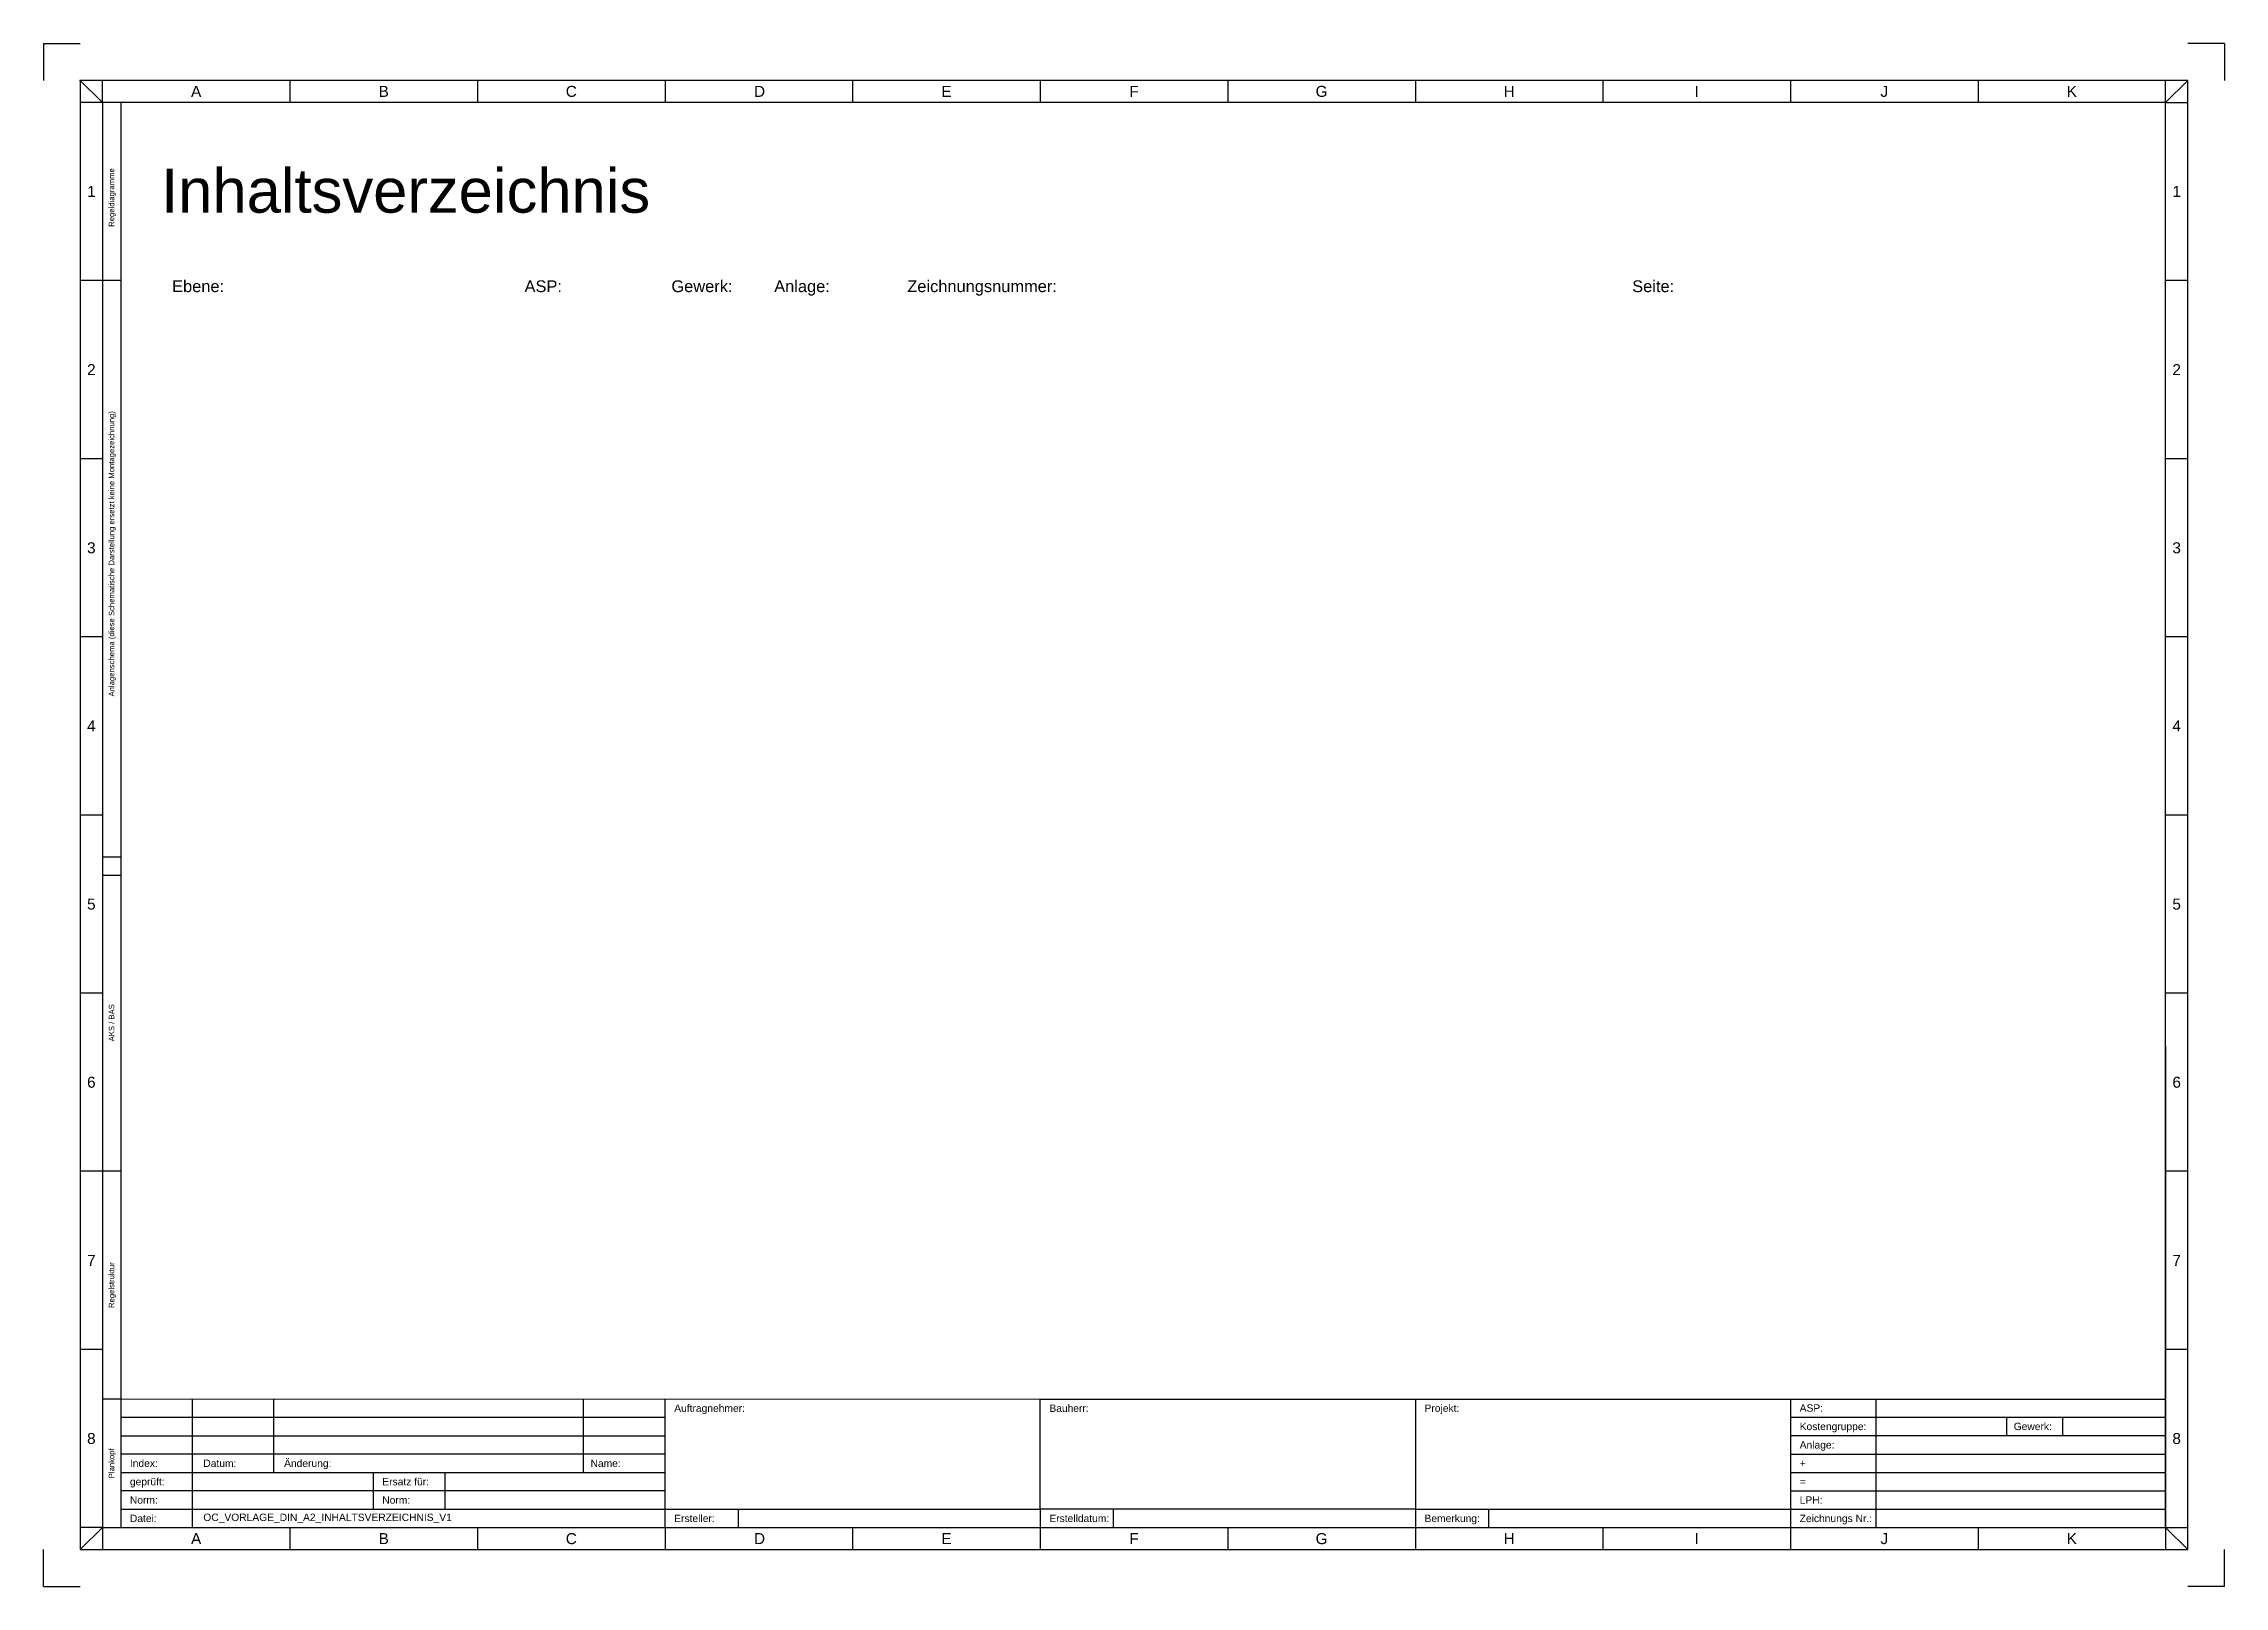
# Model space of a CAD drawing. Header units: millimetres. Extents: x 0 to 594, y 0 to 420.
import ezdxf
from ezdxf.enums import TextEntityAlignment as Align

# ---------------------------------------------------------------- set-up
doc = ezdxf.new("R2010")
doc.units = ezdxf.units.MM
doc.header["$LTSCALE"] = 100
doc.layers.add('GA-Inhaltsverzeichnis-Beschriftung', color=7, linetype='Continuous')
doc.layers.add('GA-Inhaltsverzeichnis-Daten', color=7, linetype='Continuous')
doc.styles.add('Arial', font='arial.ttf')
doc.styles.get("Standard").update_dxf_attribs({"font": 'arial.ttf'})

# ---------------------------------------------------------------- blocks, each defined once
blk = doc.blocks.new('RSH_Blattrahmen_DIN_A2_V3')
for p, q in [((16, 404), (10, 410)), ((16, 404), (16, 410)), ((67.09, 410), (67.09, 404)), ((118.18, 410), (118.18, 404)), ((169.27, 410), (169.27, 404)), ((220.36, 410), (220.36, 404)), ((271.45, 410), (271.45, 404)), ((322.55, 410), (322.55, 404)), ((373.64, 410), (373.64, 404)), ((424.73, 410), (424.73, 404)), ((475.82, 410), (475.82, 404)), ((526.91, 410), (526.91, 404)), ((578, 404), (584, 410)), ((578, 404), (578, 410)), ((16, 404), (10, 404)), ((578, 404), (584, 404)), ((16, 355.5), (10, 355.5)), ((584, 355.5), (578, 355.5)), ((16, 307), (10, 307)), ((584, 307), (578, 307)), ((16, 258.5), (10, 258.5)), ((584, 258.5), (578, 258.5)), ((16, 210), (10, 210)), ((584, 210), (578, 210)), ((16, 161.5), (10, 161.5)), ((584, 161.5), (578, 161.5)), ((16, 113), (10, 113)), ((584, 113), (578, 113)), ((16, 64.5), (10, 64.5)), ((584, 64.5), (578, 64.5)), ((16, 16), (10, 10)), ((16, 16), (10, 16)), ((16, 16), (16, 10)), ((67.09, 16), (67.09, 10)), ((118.18, 16), (118.18, 10)), ((169.27, 16), (169.27, 10)), ((220.36, 16), (220.36, 10)), ((271.45, 16), (271.45, 10)), ((322.55, 16), (322.55, 10)), ((373.64, 16), (373.64, 10)), ((424.73, 16), (424.73, 10)), ((475.82, 16), (475.82, 10)), ((526.91, 16), (526.91, 10)), ((578, 16), (584, 10)), ((578, 16), (584, 16)), ((578, 16), (578, 10))]:
    blk.add_line(p, q)
for points in [[(10, 10), (584, 10), (584, 410), (10, 410)], [(16, 16), (578, 16), (578, 404), (16, 404)]]:
    blk.add_lwpolyline(points, close=True)
blk.add_point((10, 410))
for s, p in [('A', (41.55, 407)), ('B', (92.64, 407)), ('C', (143.73, 407)), ('D', (195, 407)), ('E', (245.91, 407)), ('F', (297, 407)), ('G', (348.09, 407)), ('H', (399.18, 407)), ('I', (450.27, 407)), ('J', (501.36, 407)), ('K', (552.45, 407)), ('1', (13, 379.75)), ('1', (581, 379.75)), ('2', (13, 331.25)), ('2', (581, 331.25)), ('3', (13, 282.75)), ('3', (581, 282.75)), ('4', (13, 234.25)), ('4', (581, 234.25)), ('5', (13, 185.75)), ('5', (581, 185.75)), ('6', (13, 137.25)), ('6', (581, 137.25)), ('7', (13, 88.75)), ('7', (581, 88.75)), ('8', (13, 40.25)), ('8', (581, 40.25)), ('A', (41.55, 13)), ('B', (92.64, 13)), ('C', (143.73, 13)), ('D', (195, 13)), ('E', (245.91, 13)), ('F', (297, 13)), ('G', (348.09, 13)), ('H', (399.18, 13)), ('I', (450.27, 13)), ('J', (501.36, 13)), ('K', (552.45, 13))]:
    blk.add_text(s, height=3).set_placement(p, align=Align.MIDDLE_CENTER)
blk = doc.blocks.new('OC_VORLAGE_DIN_A2_BLATTRAHMEN_V1')
for p, q in [((21, 355.5), (16, 355.5)), ((21, 198.5), (16, 198.5)), ((21, 193.5), (16, 193.5)), ((578, 147), (578, 16)), ((21, 113), (16, 113)), ((21, 51), (16, 51))]:
    blk.add_line(p, q)
for points in [[(0, 420), (0, 410)], [(0, 420), (10, 420)], [(594, 420), (584, 420)], [(594, 420), (594, 410)], [(21, 404), (21, 16)], [(0, 0), (0, 10)], [(594, 0), (594, 10)], [(0, 0), (10, 0)], [(594, 0), (584, 0)]]:
    blk.add_lwpolyline(points)
blk.add_blockref('RSH_Blattrahmen_DIN_A2_V3', (0, 0))
for s, p in [('Regeldiagramme', (18.5, 378.11)), ('Anlagenschema (diese Schematische Darstellung ersetzt keine Montagezeichnung)', (18.5, 281.11)), ('AKS / BAS', (18.5, 153.44)), ('Regelstruktur', (18.5, 82)), ('Plankopf', (18.5, 33.5))]:
    blk.add_text(s, height=1.5, rotation=90).set_placement(p, align=Align.MIDDLE_CENTER)
blk.add_attdef('', (578, 16), '', height=4)
blk = doc.blocks.new('OC_RSH_Plankopf_quer_V21')
for p, q in [((-573, 19), (-322.55, 18.99)), ((-573, 19), (-573, 14)), ((-553.5, 19), (-553.5, -16)), ((-424.73, 14), (-424.73, 19)), ((-118.18, 18.99), (-118.18, 14.03)), ((-94.89, 14.04), (-94.89, 19.04)), ((-118.18, 14.03), (-16, 14.03)), ((-118.18, 14.03), (-118.18, 9.02)), ((-94.89, 9.03), (-94.89, 14.03)), ((-59.39, 14.03), (-59.39, 9.02)), ((-44, 9.03), (-44, 14.03)), ((-573, 9), (-573, 4)), ((-424.73, 4), (-424.73, 9)), ((-118.18, 9.02), (-16, 9.02)), ((-118.18, 9.02), (-118.18, 4.02)), ((-94.89, 4.02), (-94.89, 9.02)), ((-118.18, 4.02), (-16, 4.02)), ((-118.18, 4.02), (-118.18, -0.99)), ((-94.89, -0.98), (-94.89, 4.02)), ((-573, -1), (-573, -6)), ((-484.75, -1), (-484.75, -6)), ((-424.73, -6), (-424.73, -1)), ((-118.18, -0.99), (-16, -0.99)), ((-118.18, -0.99), (-118.18, -6)), ((-94.89, -5.99), (-94.89, -0.99)), ((-573, -11), (-573, -16)), ((-484.75, -6), (-484.75, -11)), ((-424.73, -16), (-424.73, -11)), ((-424.73, -11), (-322.55, -11)), ((-404.73, -16), (-404.73, -11)), ((-322.55, -11), (-322.55, -16.01)), ((-302.55, -16), (-302.55, -11)), ((-220.36, -10.99), (-220.36, -16)), ((-220.36, -11), (-16, -11)), ((-200.36, -16), (-200.36, -11)), ((-118.18, -5.99), (-16, -6)), ((-118.18, -6), (-118.18, -11)), ((-118.18, -11.01), (-118.18, -16.01)), ((-94.89, -11), (-94.89, -6)), ((-94.89, -16.01), (-94.89, -11.01))]:
    blk.add_line(p, q)
for points in [[(-531.36, 19), (-531.36, -1)], [(-447.03, 19), (-447.03, -1)], [(-220.36, 18.99), (-16, 18.99), (-16, 18.99)], [(-504.25, -1), (-504.25, -11)]]:
    blk.add_lwpolyline(points)
for points in [[(-322.55, 18.99), (-220.36, 18.99), (-220.36, -11), (-322.55, -11)], [(-573, 9), (-424.73, 9), (-424.73, 14), (-573, 14)], [(-573, -1), (-424.73, -1), (-424.73, 4), (-573, 4)], [(-573, -11), (-424.73, -11), (-424.73, -6), (-573, -6)]]:
    blk.add_lwpolyline(points, close=True)
at = {"style": 'Arial'}
for s, p in [('Auftragnehmer:', (-422.23, 16.5)), ('Bauherr:', (-320.05, 16.49)), ('Projekt:', (-217.86, 16.5)), ('ASP:', (-115.68, 16.54)), ('Kostengruppe:', (-115.68, 11.53)), ('Gewerk:', (-57.39, 11.53)), ('Anlage:', (-115.68, 6.52)), ('Index:', (-570.5, 1.5)), ('Datum:', (-550.5, 1.5)), ('Änderung:', (-528.5, 1.5)), ('Name:', (-445.03, 1.5)), ('+', (-115.68, 1.52)), ('geprüft:', (-570.5, -3.5)), ('Ersatz für:', (-501.75, -3.5)), ('=', (-115.68, -3.49)), ('Norm:', (-570.5, -8.5)), ('Norm:', (-501.75, -8.5)), ('LPH:', (-115.68, -8.5)), ('Datei:', (-570.5, -13.5)), ('Ersteller:', (-422.23, -13.5)), ('Erstelldatum:', (-320.05, -13.5)), ('Bemerkung:', (-217.86, -13.5)), ('Zeichnungs Nr.:', (-115.68, -13.51))]:
    blk.add_text(s, height=2, dxfattribs=at).set_placement(p, align=Align.MIDDLE_LEFT)
at = {"insert": (-550.5, -13.5), "char_height": 2, "attachment_point": 4, "style": 'Arial'}
blk.add_mtext('OC_VORLAGE_DIN_A2_INHALTSVERZEICHNIS_V1', dxfattribs=at)
at = {"style": 'Arial', "flags": 1}
for tag, p in [('FREITEXT_01', (-13.79, 17)), ('FREITEXT_02', (-13.79, 11.45)), ('FREITEXT_03', (-13.79, 2.72)), ('FREITEXT_04', (-13.79, -1.97)), ('FREITEXT_05', (-13.79, -6.66)), ('BMK_NUMMERIERUNG', (-13.79, -11.67))]:
    blk.add_attdef(tag, text='', height=2, dxfattribs=at).set_placement(p, align=Align.MIDDLE_LEFT)
at = {"style": 'Arial'}
for tag, height, p in [('INDEX3', 2, (-570.5, 16.5)), ('INDEX2', 2, (-570.5, 11.5)), ('DATUM3', 2, (-550.5, 16.5)), ('DATUM2', 2, (-550.5, 11.5)), ('AENDERUNG3', 2, (-528.5, 16.5)), ('AENDERUNG2', 2, (-528.5, 11.5)), ('NAME3', 2, (-445.03, 16.5)), ('NAME2', 2, (-445.03, 11.5)), ('AN1', 2.2, (-422.23, 11.5)), ('AG1', 2.2, (-320.05, 11.49)), ('PR1', 2.2, (-217.87, 11.5)), ('ASP', 2, (-92.18, 16.54)), ('KOSTENGRUPPE', 2, (-92.18, 11.53)), ('GEWERK', 2, (-41.29, 11.53)), ('INDEX1', 2, (-570.5, 6.5)), ('DATUM1', 2, (-550.5, 6.5)), ('AENDERUNG1', 2, (-528.5, 6.5)), ('NAME1', 2, (-445.03, 6.5)), ('AN2', 2.2, (-422.23, 6.5)), ('AG2', 2.2, (-320.05, 6.49)), ('PR2', 2.2, (-217.87, 6.5)), ('ANLAGE', 2, (-92.18, 6.52)), ('AN3', 2.2, (-422.23, 1.5)), ('AG3', 2.2, (-320.05, 1.49)), ('PR3', 2.2, (-217.87, 1.5)), ('ORTSKENNZEICHEN', 2, (-92.18, 1.52)), ('GEPRUEFT', 2, (-550.79, -3.5)), ('ERSATZFUER', 2, (-482.04, -3.5)), ('AN4', 2.2, (-422.23, -3.5)), ('AG4', 2.2, (-320.05, -3.51)), ('PR4', 2.2, (-217.87, -3.5)), ('SSK', 2, (-92.18, -3.49)), ('NORM', 2, (-550.79, -8.5)), ('NORM', 2, (-482.04, -8.5)), ('AN5', 2.2, (-422.23, -8.5)), ('AG5', 2.2, (-320.05, -8.51)), ('PR5', 2.2, (-217.87, -8.5)), ('LPH', 2, (-92.18, -8.5)), ('ERSTELLER', 2, (-402.02, -13.5)), ('ERSTELLDATUM', 2, (-299.84, -13.5)), ('BEMERKUNG', 2, (-197.65, -13.5)), ('ZEICHNUNGSNUMMER', 2, (-92.18, -13.51))]:
    blk.add_attdef(tag, text='', height=height, dxfattribs=at).set_placement(p, align=Align.MIDDLE_LEFT)
blk = doc.blocks.new('OC_VORLAGE_EINTRAG_INHALT_DIN_A2_V_5')
at = {"layer": 'GA-Inhaltsverzeichnis-Beschriftung', "style": 'Arial'}
for s, p in [('Ebene:', (5, 7.74)), ('ASP:', (125, 7.74)), ('Gewerk:', (175, 7.74)), ('Anlage:', (210, 7.74)), ('Zeichnungsnummer:', (255.31, 7.74)), ('Seite:', (502.13, 7.74))]:
    blk.add_text(s, height=4, dxfattribs=at).set_placement(p, align=Align.MIDDLE_LEFT)
at = {"layer": 'GA-Inhaltsverzeichnis-Daten', "style": 'Arial'}
for tag, p in [('OC_INHALT_LOS_01', (5, -7.5)), ('OC_INHALT_ASP_01', (125, -7.5)), ('OC_INHALT_GEWERK_01', (175, -7.5)), ('OC_INHALT_ANLAGE_01', (210, -7.5)), ('OC_INHALT_ZEICHNUNGSNUMMER_01', (255.31, -7.5)), ('OC_INHALT_SEITE_01', (502.16, -7.5)), ('OC_INHALT_LOS_02', (5, -22.5)), ('OC_INHALT_ASP_02', (125, -22.5)), ('OC_INHALT_GEWERK_02', (175, -22.5)), ('OC_INHALT_ANLAGE_02', (210, -22.5)), ('OC_INHALT_ZEICHNUNGSNUMMER_02', (255.31, -22.5)), ('OC_INHALT_SEITE_02', (502.16, -22.5)), ('OC_INHALT_LOS_03', (5, -37.5)), ('OC_INHALT_ASP_03', (125, -37.5)), ('OC_INHALT_GEWERK_03', (175, -37.5)), ('OC_INHALT_ANLAGE_03', (210, -37.5)), ('OC_INHALT_ZEICHNUNGSNUMMER_03', (255.31, -37.5)), ('OC_INHALT_SEITE_03', (502.16, -37.5)), ('OC_INHALT_LOS_04', (5, -52.5)), ('OC_INHALT_ASP_04', (125, -52.5)), ('OC_INHALT_GEWERK_04', (175, -52.5)), ('OC_INHALT_ANLAGE_04', (210, -52.5)), ('OC_INHALT_ZEICHNUNGSNUMMER_04', (255.31, -52.5)), ('OC_INHALT_SEITE_04', (502.16, -52.5)), ('OC_INHALT_LOS_05', (5, -67.5)), ('OC_INHALT_ASP_05', (125, -67.5)), ('OC_INHALT_GEWERK_05', (175, -67.5)), ('OC_INHALT_ANLAGE_05', (210, -67.5)), ('OC_INHALT_ZEICHNUNGSNUMMER_05', (255.31, -67.5)), ('OC_INHALT_SEITE_05', (502.16, -67.5)), ('OC_INHALT_LOS_06', (5, -82.5)), ('OC_INHALT_ASP_06', (125, -82.5)), ('OC_INHALT_GEWERK_06', (175, -82.5)), ('OC_INHALT_ANLAGE_06', (210, -82.5)), ('OC_INHALT_ZEICHNUNGSNUMMER_06', (255.31, -82.5)), ('OC_INHALT_SEITE_06', (502.16, -82.5)), ('OC_INHALT_LOS_07', (5, -97.5)), ('OC_INHALT_ASP_07', (125, -97.5)), ('OC_INHALT_GEWERK_07', (175, -97.5)), ('OC_INHALT_ANLAGE_07', (210, -97.5)), ('OC_INHALT_ZEICHNUNGSNUMMER_07', (255.31, -97.5)), ('OC_INHALT_SEITE_07', (502.16, -97.5)), ('OC_INHALT_LOS_08', (5, -112.5)), ('OC_INHALT_ASP_08', (125, -112.5)), ('OC_INHALT_GEWERK_08', (175, -112.5)), ('OC_INHALT_ANLAGE_08', (210, -112.5)), ('OC_INHALT_ZEICHNUNGSNUMMER_08', (255.31, -112.5)), ('OC_INHALT_SEITE_08', (502.16, -112.5)), ('OC_INHALT_LOS_09', (5, -127.5)), ('OC_INHALT_ASP_09', (125, -127.5)), ('OC_INHALT_GEWERK_09', (175, -127.5)), ('OC_INHALT_ANLAGE_09', (210, -127.5)), ('OC_INHALT_ZEICHNUNGSNUMMER_09', (255.31, -127.5)), ('OC_INHALT_SEITE_09', (502.16, -127.5)), ('OC_INHALT_LOS_10', (5, -142.5)), ('OC_INHALT_ASP_10', (125, -142.5)), ('OC_INHALT_GEWERK_10', (175, -142.5)), ('OC_INHALT_ANLAGE_10', (210, -142.5)), ('OC_INHALT_ZEICHNUNGSNUMMER_10', (255.31, -142.5)), ('OC_INHALT_SEITE_10', (502.16, -142.5)), ('OC_INHALT_LOS_11', (5, -157.5)), ('OC_INHALT_ASP_11', (125, -157.5)), ('OC_INHALT_GEWERK_11', (175, -157.5)), ('OC_INHALT_ANLAGE_11', (210, -157.5)), ('OC_INHALT_ZEICHNUNGSNUMMER_11', (255.31, -157.5)), ('OC_INHALT_SEITE_11', (502.16, -157.5)), ('OC_INHALT_LOS_12', (5, -172.5)), ('OC_INHALT_ASP_12', (125, -172.5)), ('OC_INHALT_GEWERK_12', (175, -172.5)), ('OC_INHALT_ANLAGE_12', (210, -172.5)), ('OC_INHALT_ZEICHNUNGSNUMMER_12', (255.31, -172.5)), ('OC_INHALT_SEITE_12', (502.16, -172.5)), ('OC_INHALT_LOS_13', (5, -187.5)), ('OC_INHALT_ASP_13', (125, -187.5)), ('OC_INHALT_GEWERK_13', (175, -187.5)), ('OC_INHALT_ANLAGE_13', (210, -187.5)), ('OC_INHALT_ZEICHNUNGSNUMMER_13', (255.31, -187.5)), ('OC_INHALT_SEITE_13', (502.16, -187.5)), ('OC_INHALT_LOS_14', (5, -202.5)), ('OC_INHALT_ASP_14', (125, -202.5)), ('OC_INHALT_GEWERK_14', (175, -202.5)), ('OC_INHALT_ANLAGE_14', (210, -202.5)), ('OC_INHALT_ZEICHNUNGSNUMMER_14', (255.31, -202.5)), ('OC_INHALT_SEITE_14', (502.16, -202.5)), ('OC_INHALT_LOS_15', (5, -217.5)), ('OC_INHALT_ASP_15', (125, -217.5)), ('OC_INHALT_GEWERK_15', (175, -217.5)), ('OC_INHALT_ANLAGE_15', (210, -217.5)), ('OC_INHALT_ZEICHNUNGSNUMMER_15', (255.31, -217.5)), ('OC_INHALT_SEITE_15', (502.16, -217.5)), ('OC_INHALT_LOS_16', (5, -232.5)), ('OC_INHALT_ASP_16', (125, -232.5)), ('OC_INHALT_GEWERK_16', (175, -232.5)), ('OC_INHALT_ANLAGE_16', (210, -232.5)), ('OC_INHALT_ZEICHNUNGSNUMMER_16', (255.31, -232.5)), ('OC_INHALT_SEITE_16', (502.16, -232.5)), ('OC_INHALT_LOS_17', (5, -247.5)), ('OC_INHALT_ASP_17', (125, -247.5)), ('OC_INHALT_GEWERK_17', (175, -247.5)), ('OC_INHALT_ANLAGE_17', (210, -247.5)), ('OC_INHALT_ZEICHNUNGSNUMMER_17', (255.31, -247.5)), ('OC_INHALT_SEITE_17', (502.16, -247.5)), ('OC_INHALT_LOS_18', (5, -262.5)), ('OC_INHALT_ASP_18', (125, -262.5)), ('OC_INHALT_GEWERK_18', (175, -262.5)), ('OC_INHALT_ANLAGE_18', (210, -262.5)), ('OC_INHALT_ZEICHNUNGSNUMMER_18', (255.31, -262.5)), ('OC_INHALT_SEITE_18', (502.16, -262.5)), ('OC_INHALT_LOS_19', (5, -277.5)), ('OC_INHALT_ASP_19', (125, -277.5)), ('OC_INHALT_GEWERK_19', (175, -277.5)), ('OC_INHALT_ANLAGE_19', (210, -277.5)), ('OC_INHALT_ZEICHNUNGSNUMMER_19', (255.31, -277.5)), ('OC_INHALT_SEITE_19', (502.16, -277.5)), ('OC_INHALT_LOS_20', (5, -292.5)), ('OC_INHALT_ASP_20', (125, -292.5)), ('OC_INHALT_GEWERK_20', (175, -292.5)), ('OC_INHALT_ANLAGE_20', (210, -292.5)), ('OC_INHALT_ZEICHNUNGSNUMMER_20', (255.31, -292.5)), ('OC_INHALT_SEITE_20', (502.16, -292.5)), ('OC_INHALT_LOS_21', (5, -307.5)), ('OC_INHALT_ASP_21', (125, -307.5)), ('OC_INHALT_GEWERK_21', (175, -307.5)), ('OC_INHALT_ANLAGE_21', (210, -307.5)), ('OC_INHALT_ZEICHNUNGSNUMMER_21', (255.31, -307.5)), ('OC_INHALT_SEITE_21', (502.16, -307.5)), ('OC_INHALT_LOS_22', (5, -322.5)), ('OC_INHALT_ASP_22', (125, -322.5)), ('OC_INHALT_GEWERK_22', (175, -322.5)), ('OC_INHALT_ANLAGE_22', (210, -322.5)), ('OC_INHALT_ZEICHNUNGSNUMMER_22', (255.31, -322.5)), ('OC_INHALT_SEITE_22', (502.16, -322.5))]:
    blk.add_attdef(tag, text='', height=5, dxfattribs=at).set_placement(p, align=Align.MIDDLE_LEFT)

msp = doc.modelspace()

# ---------------------------------------------------------------- block references
for name, p in [('OC_VORLAGE_DIN_A2_BLATTRAHMEN_V1', (0, 0)), ('OC_RSH_Plankopf_quer_V21', (594, 32.01))]:
    msp.add_blockref(name, p)
at = {"xscale": 0.8, "yscale": 0.8, "zscale": 0.8}
msp.add_blockref('OC_VORLAGE_EINTRAG_INHALT_DIN_A2_V_5', (31, 347.76), dxfattribs=at)

# ---------------------------------------------------------------- texts
at = {"style": 'Arial'}
msp.add_text('Inhaltsverzeichnis', height=12, dxfattribs=at).set_placement((32, 379.98), align=Align.MIDDLE_LEFT)

doc.saveas('drawing.dxf')
